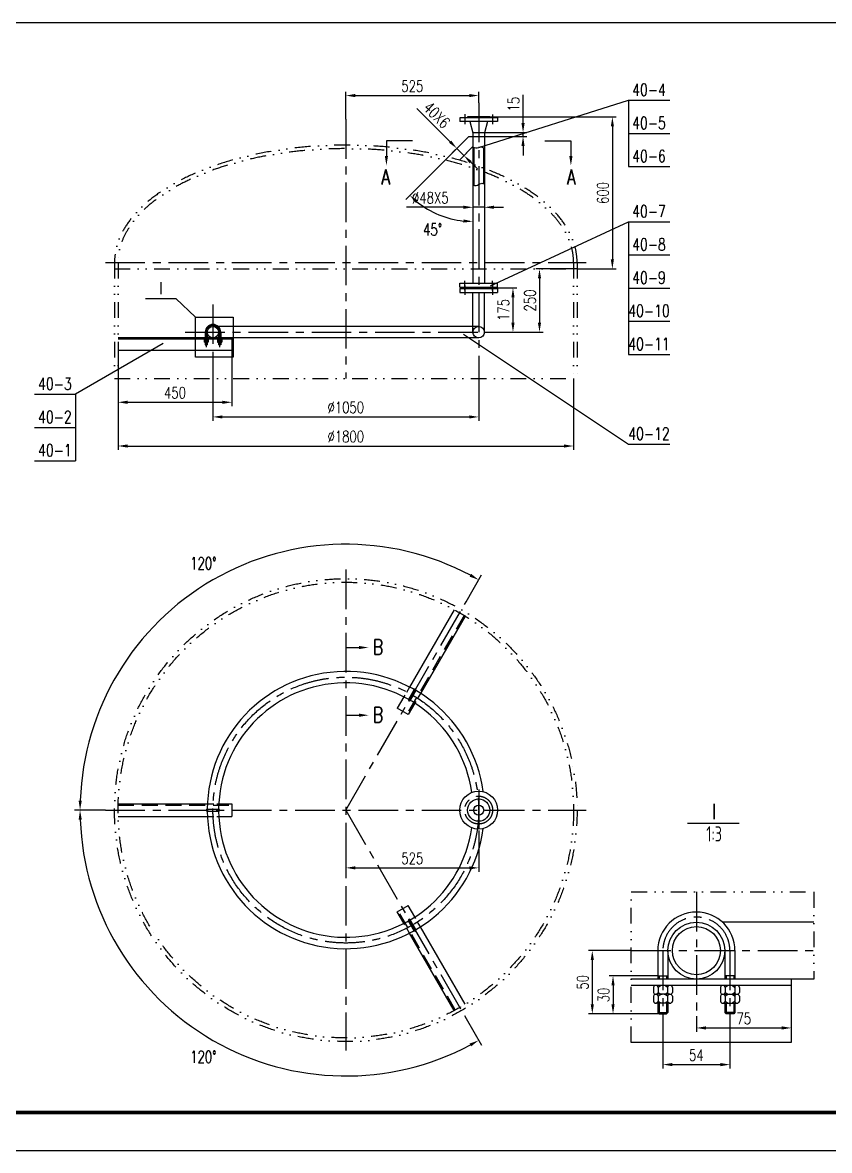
# Model space of a CAD drawing. Extents: x -28112 to -2231, y -2720 to 15724.
# Drawn here: x -8378 to -5190, y -2720 to 1735 of the extents above; entities that cross this region are included whole.
import ezdxf
from ezdxf.enums import TextEntityAlignment as Align

# ---------------------------------------------------------------- set-up
doc = ezdxf.new("R2010")
doc.units = 0
doc.header["$LTSCALE"] = 250
doc.header["$MEASUREMENT"] = 0
for name, pattern in [('CENTER', [2, 1.25, -0.25, 0.25, -0.25]), ('DASHED', [0.75, 0.5, -0.25]), ('DIVIDE', [1.25, 0.5, -0.25, 0, -0.25, 0, -0.25])]:
    doc.linetypes.add(name, pattern=pattern)
doc.layers.get('0').update_dxf_attribs({"linetype": 'CONTINUOUS'})
doc.layers.get('DEFPOINTS').update_dxf_attribs({"linetype": 'CONTINUOUS'})
for name, color, linetype in [('1', 7, 'CONTINUOUS'), ('2', 1, 'CONTINUOUS'), ('3', 7, 'CENTER')]:
    doc.layers.add(name, color=color, linetype=linetype)
doc.styles.add('HZ', font='isocp.shx', dxfattribs={"width": 0.75, "bigfont": 'hztxt.shx'})
doc.styles.add('HZ1', font='romans.shx', dxfattribs={"width": 0.7, "bigfont": 'hz1.shx'})
doc.styles.get("Standard").update_dxf_attribs({"font": 'txt.shx', "width": 0.75})
doc.dimstyles.new('STANDARD$0', dxfattribs={"dimscale": 15, "dimtxt": 3, "dimasz": 2.5, "dimexe": 1, "dimexo": 0, "dimgap": 1, "dimtad": 1, "dimdec": 0, "dimzin": 0, "dimdsep": 46, "dimtxsty": 'Standard', "dimcen": 0.09, "dimclrd": 7, "dimclre": 7, "dimclrt": 7, "dimadec": 0, "dimazin": 0, "dimtfac": 1, "dimtdec": 0, "dimtmove": 0, "dimatfit": 2, "dimfxl": 0, "dimtolj": 1, "dimtzin": 0, "dimarcsym": 0})
doc.dimstyles.new('STANDARD$2', dxfattribs={"dimscale": 15, "dimtxt": 3.2, "dimasz": 2.5, "dimexe": 1.5, "dimexo": 0, "dimgap": 1.2, "dimtad": 2, "dimtih": 1, "dimtoh": 1, "dimdec": 0, "dimzin": 0, "dimdsep": 46, "dimtxsty": 'HZ1', "dimcen": 0, "dimclrd": 7, "dimclre": 7, "dimclrt": 7, "dimadec": 0, "dimazin": 0, "dimtfac": 1.6, "dimtdec": 0, "dimtmove": 0, "dimatfit": 0, "dimfxl": 0, "dimtolj": 1, "dimtzin": 0, "dimarcsym": 0})

# ---------------------------------------------------------------- blocks, each defined once
blk = doc.blocks.new('*D172')
at = {"color": 7, "linetype": 'ByBlock'}
for p, q in [((-6379.4, -1375.6), (-6502.1, -1375.6)), ((-4954.4, -2198.3), (-4893.1, -2304.6))]:
    blk.add_line(p, q, dxfattribs=at)
blk.add_arc((-5429.4, -1375.6), 1050.1, 182.0461, 297.9539, dxfattribs=at)
for points in [[(-6485.2, -1413.2), (-6472.7, -1413), (-6479.6, -1375.6)], [(-4940.2, -2297.8), (-4934.2, -2308.7), (-4904.4, -2285.1)]]:
    blk.add_solid(points, dxfattribs=at)
at = {"layer": 'DEFPOINTS', "color": 0, "linetype": 'ByBlock'}
for p in [(-6379.4, -1375.6), (-5429.4, -1375.6), (-4479.4, -1375.6), (-6233.9, -2050.6), (-4954.4, -2198.3)]:
    blk.add_point(p, dxfattribs=at)
at = {"color": 7, "linetype": 'ByBlock', "insert": (-5992.2, -2350.4), "char_height": 48, "attachment_point": 5, "style": 'HZ1'}
blk.add_mtext('\\A1;120°', dxfattribs=at)
blk = doc.blocks.new('*D169')
at = {"color": 7, "linetype": 'ByBlock'}
for p, q in [((-6947.8, 24827.6), (-6947.8, 24665.3)), ((-7472.8, 24711), (-7472.8, 24665.3)), ((-7435.3, 24680.3), (-6985.3, 24680.3))]:
    blk.add_line(p, q, dxfattribs=at)
for points in [[(-7435.3, 24686.5), (-7435.3, 24674), (-7472.8, 24680.3)], [(-6985.3, 24686.5), (-6985.3, 24674), (-6947.8, 24680.3)]]:
    blk.add_solid(points, dxfattribs=at)
at = {"layer": 'DEFPOINTS', "color": 0, "linetype": 'ByBlock'}
for p in [(-6947.8, 24827.6), (-7472.8, 24711), (-6947.8, 24680.3)]:
    blk.add_point(p, dxfattribs=at)
at = {"color": 7, "linetype": 'ByBlock', "insert": (-7210.3, 24717.8), "char_height": 45, "attachment_point": 5}
blk.add_mtext('\\A1;525', dxfattribs=at)
blk = doc.blocks.new('*D165')
at = {"color": 7, "linetype": 'ByBlock'}
for p, q in [((-10924.9, 11528.3), (-10924.9, 11640.8)), ((-11122.8, 11475.8), (-10909.9, 11475.8)), ((-11077.8, 11490.8), (-10909.9, 11490.8)), ((-10924.9, 11475.8), (-10924.9, 11490.8)), ((-10924.9, 11438.3), (-10924.9, 11400.8))]:
    blk.add_line(p, q, dxfattribs=at)
for points in [[(-10931.2, 11528.3), (-10918.7, 11528.3), (-10924.9, 11490.8)], [(-10931.2, 11438.3), (-10918.7, 11438.3), (-10924.9, 11475.8)]]:
    blk.add_solid(points, dxfattribs=at)
at = {"layer": 'DEFPOINTS', "color": 0, "linetype": 'ByBlock'}
for p in [(-11122.8, 11475.8), (-11077.8, 11490.8), (-10924.9, 11490.8)]:
    blk.add_point(p, dxfattribs=at)
at = {"color": 7, "linetype": 'ByBlock', "insert": (-10962.4, 11603.3), "char_height": 45, "attachment_point": 5, "rotation": 90}
blk.add_mtext('\\A1;15', dxfattribs=at)
blk = doc.blocks.new('*D166')
at = {"color": 7, "linetype": 'ByBlock'}
for p, q in [((-11056.3, 11552.8), (-10556.9, 11552.8)), ((-10571.9, 11515.3), (-10571.9, 10990.3)), ((-10711.3, 10952.8), (-10556.9, 10952.8))]:
    blk.add_line(p, q, dxfattribs=at)
for points in [[(-10578.2, 11515.3), (-10565.7, 11515.3), (-10571.9, 11552.8)], [(-10578.2, 10990.3), (-10565.7, 10990.3), (-10571.9, 10952.8)]]:
    blk.add_solid(points, dxfattribs=at)
at = {"layer": 'DEFPOINTS', "color": 0, "linetype": 'ByBlock'}
for p in [(-11056.3, 11552.8), (-10711.3, 10952.8), (-10571.9, 10952.8)]:
    blk.add_point(p, dxfattribs=at)
at = {"color": 7, "linetype": 'ByBlock', "insert": (-10609.4, 11252.8), "char_height": 45, "attachment_point": 5, "rotation": 90}
blk.add_mtext('\\A1;600', dxfattribs=at)
blk = doc.blocks.new('*D162')
at = {"color": 7, "linetype": 'ByBlock'}
for p, q in [((-11213.1, 11455.2), (-11344.4, 11586.4)), ((-11204.7, 11410.6), (-11176, 11439.3)), ((-11158.3, 11400.4), (-11186.6, 11428.7)), ((-11176.4, 11382.3), (-11147.7, 11411)), ((-11131.8, 11373.9), (-11105.3, 11347.4))]:
    blk.add_line(p, q, dxfattribs=at)
for points in [[(-11208.7, 11459.6), (-11217.6, 11450.8), (-11186.6, 11428.7)], [(-11127.4, 11378.3), (-11136.2, 11369.5), (-11158.3, 11400.4)]]:
    blk.add_solid(points, dxfattribs=at)
at = {"layer": 'DEFPOINTS', "color": 0, "linetype": 'ByBlock'}
for p in [(-11204.7, 11410.6), (-11186.6, 11428.7), (-11176.4, 11382.3)]:
    blk.add_point(p, dxfattribs=at)
at = {"color": 7, "linetype": 'ByBlock', "insert": (-11265.5, 11560.6), "char_height": 45, "attachment_point": 5, "rotation": 315}
blk.add_mtext('\\A1;40X6', dxfattribs=at)
blk = doc.blocks.new('*D171')
at = {"color": 7, "linetype": 'ByBlock'}
for p, q in [((-4954.4, -552.9), (-4893.1, -446.7)), ((-6379.4, -1375.6), (-6502.1, -1375.6))]:
    blk.add_line(p, q, dxfattribs=at)
blk.add_arc((-5429.4, -1375.6), 1050.1, 62.0461, 177.9539, dxfattribs=at)
for points in [[(-4934.2, -442.5), (-4940.2, -453.5), (-4904.4, -466.2)], [(-6472.7, -1338.2), (-6485.2, -1338), (-6479.6, -1375.6)]]:
    blk.add_solid(points, dxfattribs=at)
at = {"layer": 'DEFPOINTS', "color": 0, "linetype": 'ByBlock'}
for p in [(-5611.8, -341.4), (-4954.4, -552.9), (-6379.4, -1375.6), (-5429.4, -1375.6), (-4479.4, -1375.6)]:
    blk.add_point(p, dxfattribs=at)
at = {"color": 7, "linetype": 'ByBlock', "insert": (-5992.2, -400.9), "char_height": 48, "attachment_point": 5, "style": 'HZ1'}
blk.add_mtext('\\A1;120°', dxfattribs=at)
blk = doc.blocks.new('*D170')
at = {"color": 7, "linetype": 'ByBlock'}
for p, q in [((-5954.4, 495.6), (-5954.4, 255.4)), ((-4904.4, 495.6), (-4904.4, 255.4)), ((-5916.9, 270.4), (-4941.9, 270.4))]:
    blk.add_line(p, q, dxfattribs=at)
for points in [[(-5916.9, 276.6), (-5916.9, 264.1), (-5954.4, 270.4)], [(-4941.9, 276.6), (-4941.9, 264.1), (-4904.4, 270.4)]]:
    blk.add_solid(points, dxfattribs=at)
at = {"layer": 'DEFPOINTS', "color": 0, "linetype": 'ByBlock'}
for p in [(-5954.4, 495.6), (-4904.4, 495.6), (-4904.4, 270.4)]:
    blk.add_point(p, dxfattribs=at)
at = {"color": 7, "linetype": 'ByBlock', "insert": (-5429.4, 307.9), "char_height": 45, "attachment_point": 5}
blk.add_mtext('\\A1;∅1050', dxfattribs=at)
blk = doc.blocks.new('*D164')
at = {"color": 7, "linetype": 'ByBlock'}
for p, q in [((-11160.3, 11196.1), (-11385.3, 11196.1)), ((-11122.8, 11216.1), (-11122.8, 11181.1)), ((-11077.8, 11196.1), (-11122.8, 11196.1)), ((-11077.8, 11215.9), (-11077.8, 11181.1)), ((-11040.3, 11196.1), (-11002.8, 11196.1))]:
    blk.add_line(p, q, dxfattribs=at)
for points in [[(-11160.3, 11202.4), (-11160.3, 11189.9), (-11122.8, 11196.1)], [(-11040.3, 11202.4), (-11040.3, 11189.9), (-11077.8, 11196.1)]]:
    blk.add_solid(points, dxfattribs=at)
at = {"layer": 'DEFPOINTS', "color": 0, "linetype": 'ByBlock'}
for p in [(-11122.8, 11216.1), (-11122.8, 11196.1), (-11077.8, 11215.9)]:
    blk.add_point(p, dxfattribs=at)
at = {"color": 7, "linetype": 'ByBlock', "insert": (-11291.6, 11233.6), "char_height": 45, "attachment_point": 5}
blk.add_mtext('\\A1;∅48X5', dxfattribs=at)
blk = doc.blocks.new('*D163')
at = {"color": 7, "linetype": 'ByBlock'}
for p, q in [((-11221.1, 11394.2), (-11388.1, 11227.2)), ((-11122.8, 11302.6), (-11122.8, 11117.3))]:
    blk.add_line(p, q, dxfattribs=at)
blk.add_arc((-11122.8, 11492.5), 352.7, 231.0953, 263.9047, dxfattribs=at)
for points in [[(-11348.5, 11213.4), (-11340.1, 11222.7), (-11372.2, 11243.1)], [(-11159.9, 11148), (-11160.6, 11135.6), (-11122.8, 11139.8)]]:
    blk.add_solid(points, dxfattribs=at)
at = {"layer": 'DEFPOINTS', "color": 0, "linetype": 'ByBlock'}
for p in [(-11139.5, 11475.8), (-11122.8, 11490.8), (-11221.1, 11394.2), (-11122.8, 11302.6), (-11299.2, 11187.1)]:
    blk.add_point(p, dxfattribs=at)
at = {"color": 7, "linetype": 'ByBlock', "insert": (-11282.1, 11108), "char_height": 48, "attachment_point": 5, "style": 'HZ1'}
blk.add_mtext('\\A1;45°', dxfattribs=at)
blk = doc.blocks.new('*D167')
at = {"color": 7, "linetype": 'ByBlock'}
for p, q in [((-6329.4, 422.8), (-6329.4, 140.5)), ((-4529.4, 422.8), (-4529.4, 140.5)), ((-6291.9, 155.5), (-4566.9, 155.5))]:
    blk.add_line(p, q, dxfattribs=at)
for points in [[(-6291.9, 161.7), (-6291.9, 149.2), (-6329.4, 155.5)], [(-4566.9, 161.7), (-4566.9, 149.2), (-4529.4, 155.5)]]:
    blk.add_solid(points, dxfattribs=at)
at = {"layer": 'DEFPOINTS', "color": 0, "linetype": 'ByBlock'}
for p in [(-6329.4, 422.8), (-4529.4, 422.8), (-4529.4, 155.5)]:
    blk.add_point(p, dxfattribs=at)
at = {"color": 7, "linetype": 'ByBlock', "insert": (-5429.4, 193), "char_height": 45, "attachment_point": 5}
blk.add_mtext('\\A1;∅1800', dxfattribs=at)
blk = doc.blocks.new('*D173')
at = {"color": 7, "linetype": 'ByBlock'}
for p, q in [((-6560.1, 439.6), (-6560.1, 220.2)), ((-6110.1, 439.6), (-6110.1, 220.2)), ((-6522.6, 235.2), (-6147.6, 235.2))]:
    blk.add_line(p, q, dxfattribs=at)
for points in [[(-6522.6, 241.4), (-6522.6, 228.9), (-6560.1, 235.2)], [(-6147.6, 241.4), (-6147.6, 228.9), (-6110.1, 235.2)]]:
    blk.add_solid(points, dxfattribs=at)
at = {"layer": 'DEFPOINTS', "color": 0, "linetype": 'ByBlock'}
for p in [(-6560.1, 439.6), (-6110.1, 439.6), (-6110.1, 235.2)]:
    blk.add_point(p, dxfattribs=at)
at = {"color": 7, "linetype": 'ByBlock', "insert": (-6335.1, 272.7), "char_height": 45, "attachment_point": 5}
blk.add_mtext('\\A1;450', dxfattribs=at)
blk = doc.blocks.new('*D175')
at = {"color": 7, "linetype": 'ByBlock'}
for p, q in [((-5091.1, 687.1), (-4984.5, 687.1)), ((-4999.5, 649.6), (-4999.5, 549.6)), ((-5112.6, 512.1), (-4984.5, 512.1))]:
    blk.add_line(p, q, dxfattribs=at)
for points in [[(-5005.7, 649.6), (-4993.2, 649.6), (-4999.5, 687.1)], [(-5005.7, 549.6), (-4993.2, 549.6), (-4999.5, 512.1)]]:
    blk.add_solid(points, dxfattribs=at)
at = {"layer": 'DEFPOINTS', "color": 0, "linetype": 'ByBlock'}
for p in [(-5091.1, 687.1), (-5112.6, 512.1), (-4999.5, 512.1)]:
    blk.add_point(p, dxfattribs=at)
at = {"color": 7, "linetype": 'ByBlock', "insert": (-5037, 599.6), "char_height": 45, "attachment_point": 5, "rotation": 90}
blk.add_mtext('\\A1;175', dxfattribs=at)
blk = doc.blocks.new('*D161')
at = {"color": 7, "linetype": 'ByBlock'}
for p, q in [((-10711.3, 10952.8), (-10874.9, 10952.8)), ((-10859.9, 10915.3), (-10859.9, 10740.3)), ((-10958.8, 10702.8), (-10844.9, 10702.8))]:
    blk.add_line(p, q, dxfattribs=at)
for points in [[(-10866.2, 10915.3), (-10853.7, 10915.3), (-10859.9, 10952.8)], [(-10866.2, 10740.3), (-10853.7, 10740.3), (-10859.9, 10702.8)]]:
    blk.add_solid(points, dxfattribs=at)
at = {"layer": 'DEFPOINTS', "color": 0, "linetype": 'ByBlock'}
for p in [(-10711.3, 10952.8), (-10958.8, 10702.8), (-10859.9, 10702.8)]:
    blk.add_point(p, dxfattribs=at)
at = {"color": 7, "linetype": 'ByBlock', "insert": (-10897.4, 10827.8), "char_height": 45, "attachment_point": 5, "rotation": 90}
blk.add_mtext('\\A1;250', dxfattribs=at)
blk = doc.blocks.new('*D168')
at = {"color": 7, "linetype": 'ByBlock'}
for p, q in [((-11625.3, 11544.1), (-11625.3, 11652.3)), ((-11587.8, 11637.3), (-11137.8, 11637.3)), ((-11100.3, 11609), (-11100.3, 11652.3))]:
    blk.add_line(p, q, dxfattribs=at)
for points in [[(-11587.8, 11643.6), (-11587.8, 11631.1), (-11625.3, 11637.3)], [(-11137.8, 11643.6), (-11137.8, 11631.1), (-11100.3, 11637.3)]]:
    blk.add_solid(points, dxfattribs=at)
at = {"layer": 'DEFPOINTS', "color": 0, "linetype": 'ByBlock'}
for p in [(-11100.3, 11637.3), (-11100.3, 11609), (-11625.3, 11544.1)]:
    blk.add_point(p, dxfattribs=at)
at = {"color": 7, "linetype": 'ByBlock', "insert": (-11362.8, 11674.8), "char_height": 45, "attachment_point": 5}
blk.add_mtext('\\A1;525', dxfattribs=at)
blk = doc.blocks.new('*D215')
at = {"color": 7, "linetype": 'ByBlock'}
for p, q in [((-9872.7, -2068.2), (-9872.7, -2251)), ((-10247.7, -2189.8), (-10247.7, -2251)), ((-10210.2, -2236), (-9910.2, -2236))]:
    blk.add_line(p, q, dxfattribs=at)
for points in [[(-10210.2, -2229.8), (-10210.2, -2242.3), (-10247.7, -2236)], [(-9910.2, -2229.8), (-9910.2, -2242.3), (-9872.7, -2236)]]:
    blk.add_solid(points, dxfattribs=at)
at = {"layer": 'DEFPOINTS', "color": 0, "linetype": 'ByBlock'}
for p in [(-9872.7, -2068.2), (-10247.7, -2189.8), (-9872.7, -2236)]:
    blk.add_point(p, dxfattribs=at)
at = {"color": 7, "linetype": 'ByBlock', "insert": (-10060.2, -2198.5), "char_height": 45, "attachment_point": 5}
blk.add_mtext('\\A1;75', dxfattribs=at)
blk = doc.blocks.new('*D213')
at = {"color": 7, "linetype": 'ByBlock'}
for p, q in [((-10400.2, -2030.7), (-10592.1, -2030.7)), ((-10577.1, -2068.2), (-10577.1, -2143.2)), ((-10395.2, -2180.7), (-10592.1, -2180.7))]:
    blk.add_line(p, q, dxfattribs=at)
for points in [[(-10583.3, -2068.2), (-10570.8, -2068.2), (-10577.1, -2030.7)], [(-10583.3, -2143.2), (-10570.8, -2143.2), (-10577.1, -2180.7)]]:
    blk.add_solid(points, dxfattribs=at)
at = {"layer": 'DEFPOINTS', "color": 0, "linetype": 'ByBlock'}
for p in [(-10400.2, -2030.7), (-10577.1, -2180.7), (-10395.2, -2180.7)]:
    blk.add_point(p, dxfattribs=at)
at = {"color": 7, "linetype": 'ByBlock', "insert": (-10614.6, -2105.7), "char_height": 45, "attachment_point": 5, "rotation": 90}
blk.add_mtext('\\A1;30', dxfattribs=at)
blk = doc.blocks.new('*D212')
at = {"color": 7, "linetype": 'ByBlock'}
for p, q in [((-10504.9, -1930.7), (-10674, -1930.7)), ((-10659, -1968.2), (-10659, -2143.2)), ((-10395.2, -2180.7), (-10674, -2180.7))]:
    blk.add_line(p, q, dxfattribs=at)
for points in [[(-10665.2, -1968.2), (-10652.7, -1968.2), (-10659, -1930.7)], [(-10665.2, -2143.2), (-10652.7, -2143.2), (-10659, -2180.7)]]:
    blk.add_solid(points, dxfattribs=at)
at = {"layer": 'DEFPOINTS', "color": 0, "linetype": 'ByBlock'}
for p in [(-10504.9, -1930.7), (-10659, -2180.7), (-10395.2, -2180.7)]:
    blk.add_point(p, dxfattribs=at)
at = {"color": 7, "linetype": 'ByBlock', "insert": (-10696.5, -2055.7), "char_height": 45, "attachment_point": 5, "rotation": 90}
blk.add_mtext('\\A1;50', dxfattribs=at)
blk = doc.blocks.new('*D214')
at = {"color": 7, "linetype": 'ByBlock'}
for p, q in [((-4407.2, -2229.2), (-4407.2, -2395.9)), ((-4142.2, -2229.2), (-4142.2, -2395.9)), ((-4369.7, -2380.9), (-4179.7, -2380.9))]:
    blk.add_line(p, q, dxfattribs=at)
for points in [[(-4369.7, -2374.6), (-4369.7, -2387.1), (-4407.2, -2380.9)], [(-4179.7, -2374.6), (-4179.7, -2387.1), (-4142.2, -2380.9)]]:
    blk.add_solid(points, dxfattribs=at)
at = {"layer": 'DEFPOINTS', "color": 0, "linetype": 'ByBlock'}
for p in [(-4407.2, -2229.2), (-4142.2, -2229.2), (-4142.2, -2380.9)]:
    blk.add_point(p, dxfattribs=at)
at = {"color": 7, "linetype": 'ByBlock', "insert": (-4274.7, -2343.4), "char_height": 45, "attachment_point": 5}
blk.add_mtext('\\A1;54', dxfattribs=at)

msp = doc.modelspace()

# ---------------------------------------------------------------- linework, layer by layer
at = {"color": 7, "linetype": 'ByBlock'}
for p, q in [((-6940.6, 1268.4), (-6940.6, 1207.5)), ((-6211.6, 1268.4), (-6211.6, 1207.5)), ((-7101.1, -733.5), (-7048.4, -733.5)), ((-7101.1, -1000.9), (-7048.4, -1000.9))]:
    msp.add_line(p, q, dxfattribs=at)
msp.add_line((-14845.7, -2719.9), (-2230.7, -2719.9))
at = {"const_width": 13.5}
msp.add_lwpolyline([(-14470.7, -2569.9), (-2380.7, -2569.9)], dxfattribs=at)
at = {"color": 7, "linetype": 'ByBlock'}
for points in [[(-6946.9, 1207.5), (-6934.4, 1207.5), (-6940.6, 1170)], [(-6205.4, 1207.5), (-6217.9, 1207.5), (-6211.6, 1170)], [(-7048.4, -739.7), (-7048.4, -727.2), (-7010.9, -733.5)], [(-7048.4, -1007.1), (-7048.4, -994.6), (-7010.9, -1000.9)]]:
    msp.add_solid(points, dxfattribs=at)
at = {"layer": '1', "color": 1}
for p, q in [((-14470.7, 1735.1), (-2380.7, 1735.1)), ((-7551.1, 489.6), (-7551.1, 439.6)), ((-5340.8, -2043.2), (-5340.8, -2293.2))]:
    msp.add_line(p, q, dxfattribs=at)
at = {"layer": '1', "color": 0}
for p, q in [((-6576.1, 1241.4), (-5983.8, 1428.4)), ((-6837.9, 1268.4), (-6940.6, 1268.4)), ((-6314.3, 1268.4), (-6211.6, 1268.4)), ((-6530, 695.5), (-5983.8, 948.5)), ((-7892.3, 644.9), (-7772.3, 644.9)), ((-7772.3, 644.9), (-7695, 571.6)), ((-6636.2, 504.7), (-5983.8, 69.8)), ((-7823.4, 467.7), (-8168.7, 266.7)), ((-5863.3, -2030.7), (-5863.3, -2043.2)), ((-5833.3, -2030.7), (-5833.3, -2043.2)), ((-5598.3, -2030.7), (-5598.3, -2043.2)), ((-5568.3, -2030.7), (-5568.3, -2043.2)), ((-5863.3, -2138.2), (-5863.3, -2180.7)), ((-5833.3, -2138.2), (-5833.3, -2180.7)), ((-5598.3, -2138.2), (-5598.3, -2180.7)), ((-5568.3, -2138.2), (-5568.3, -2180.7))]:
    msp.add_line(p, q, dxfattribs=at)
at = {"layer": '1', "color": 0, "linetype": 'CENTER', "ltscale": 0.5}
for p, q in [((-6576.1, 1418.4), (-6576.1, 402.5)), ((-7101.1, 1353.4), (-7101.1, 329.8)), ((-8051.1, 787.1), (-6151.1, 787.1)), ((-7626.1, 621.7), (-7626.1, 402.5)), ((-7735.7, 512.1), (-6434.6, 512.1)), ((-7652.6, 512.1), (-7652.6, 452.4)), ((-7599.6, 512.1), (-7599.6, 452.4)), ((-7101.1, -425.6), (-7101.1, -2325.6)), ((-7101.1, -1375.6), (-6626.1, -552.9)), ((-6576.1, -1293.6), (-6576.1, -1456.5)), ((-8051.1, -1375.6), (-6151.1, -1375.6)), ((-7101.1, -1375.6), (-6626.1, -2198.3)), ((-5715.8, -1698.6), (-5715.8, -2189.8)), ((-5972.9, -1930.7), (-5251.4, -1930.7)), ((-5848.3, -1930.7), (-5848.3, -2229.2)), ((-5583.3, -1930.7), (-5583.3, -2229.2))]:
    msp.add_line(p, q, dxfattribs=at)
at = {"layer": '1', "color": 0, "linetype": 'DIVIDE', "ltscale": 0.5}
for p, q in [((-8015.1, 787.1), (-8015.1, 329.8)), ((-8015.1, 762.1), (-6187.1, 762.1)), ((-8001.1, 787.1), (-8001.1, 329.8)), ((-6201.1, 787.1), (-6201.1, 329.8)), ((-6187.1, 787.1), (-6187.1, 329.8)), ((-8015.1, 329.8), (-6187.1, 329.8))]:
    msp.add_line(p, q, dxfattribs=at)
at = {"layer": '1', "color": 0}
msp.add_lwpolyline([(-7695, 571.6), (-7546.4, 571.6), (-7546.4, 413.3), (-7695, 413.3)], close=True, dxfattribs=at)
at = {"layer": '1', "color": 0, "linetype": 'DIVIDE', "ltscale": 0.5}
msp.add_lwpolyline([(-5972.9, -2293.2), (-5972.9, -1698.6), (-5251.4, -1698.6), (-5251.4, -2043.2)], dxfattribs=at)
for radius in [914, 900]:
    msp.add_circle((-7101.1, -1375.6), radius, dxfattribs=at)
at = {"layer": '1', "color": 0, "linetype": 'CENTER', "ltscale": 0.5}
for centre, radius in [((-7101.1, -1375.6), 525), ((-6576.1, -1375.6), 55)]:
    msp.add_circle(centre, radius, dxfattribs=at)
at = {"layer": '1'}
for centre, radius, start, end in [((-6585.4, 1270.1), 30.2, 244.007, 287.8843), ((-6568.5, 1217.4), 25.2, 53.9149, 107.7507)]:
    msp.add_arc(centre, radius, start, end, dxfattribs=at)
at = {"layer": '1', "color": 0, "linetype": 'CENTER', "ltscale": 0.5}
for centre, radius in [((-7626.1, 512.1), 26.5), ((-5715.8, -1930.7), 132.5)]:
    msp.add_arc(centre, radius, 0, 180, dxfattribs=at)
at = {"layer": '1', "color": 0, "linetype": 'DIVIDE', "ltscale": 0.5}
msp.add_ellipse((-7101.1, 787.1), major_axis=(-900, 0), ratio=0.5, start_param=3.141593, end_param=6.283185, dxfattribs=at)
msp.add_open_spline([(-6187.1, 787.1), (-6187.1, 799.2), (-6188.1, 811.3), (-6191.7, 835.4), (-6194.4, 847.3), (-6201.7, 871.1), (-6206.2, 882.9), (-6220.1, 912.7), (-6230.6, 930.6), (-6255.7, 965.4), (-6270.3, 982.4), (-6303.2, 1015.2), (-6321.5, 1031), (-6361.7, 1061.4), (-6383.5, 1076), (-6430.4, 1103.7), (-6455.4, 1116.8), (-6508.3, 1141.4), (-6536.1, 1152.9), (-6594.3, 1174.2), (-6624.7, 1184), (-6687.4, 1201.6), (-6719.8, 1209.5), (-6786.1, 1223.3), (-6820.1, 1229.2), (-6889.3, 1238.9), (-6924.4, 1242.8), (-6995.3, 1248.4), (-7031.1, 1250.1), (-7102.8, 1251.5), (-7138.7, 1251.1), (-7210.3, 1248.2), (-7245.9, 1245.7), (-7316.2, 1238.6), (-7351, 1234), (-7419.2, 1222.7), (-7452.7, 1216.1), (-7517.8, 1200.9), (-7549.5, 1192.3), (-7610.7, 1173.3), (-7640.2, 1162.9), (-7696.5, 1140.3), (-7723.4, 1128.2), (-7774.1, 1102.5), (-7798, 1088.8), (-7842.5, 1060.1), (-7863.1, 1045), (-7900.7, 1013.7), (-7917.7, 997.4), (-7947.8, 963.8), (-7960.9, 946.5), (-7983.1, 911.1), (-7992.1, 892.9), (-8004.7, 859.3), (-8008.9, 843.9), (-8013.9, 814.7), (-8015.1, 800.9), (-8015.1, 787.1)], degree=3, knots=[3.141593, 3.141593, 3.141593, 3.141593, 3.217421, 3.217421, 3.293249, 3.293249, 3.369077, 3.369077, 3.487767, 3.487767, 3.606457, 3.606457, 3.725147, 3.725147, 3.843836, 3.843836, 3.962526, 3.962526, 4.081216, 4.081216, 4.199906, 4.199906, 4.318596, 4.318596, 4.437286, 4.437286, 4.555976, 4.555976, 4.674666, 4.674666, 4.793356, 4.793356, 4.912046, 4.912046, 5.030736, 5.030736, 5.149425, 5.149425, 5.268115, 5.268115, 5.386805, 5.386805, 5.505495, 5.505495, 5.624185, 5.624185, 5.742875, 5.742875, 5.861565, 5.861565, 5.980255, 5.980255, 6.098945, 6.098945, 6.196701, 6.196701, 6.283185, 6.283185, 6.283185, 6.283185], dxfattribs=at)
at = {"layer": '1', "color": 0}
msp.add_open_spline([(-6598.6, 1094.8), (-6594.4, 1092.3), (-6583.8, 1088.5), (-6568.7, 1102.5), (-6557.9, 1099.9), (-6553.6, 1097.8)], degree=3, knots=[12.800589, 12.800589, 12.800589, 12.800589, 26.866797, 48.249342, 62.131474, 62.131474, 62.131474, 62.131474], dxfattribs=at)
at = {"layer": '2'}
for p, q in [((-5983.8, 1428.4), (-5983.8, 1166.1)), ((-5983.8, 1428.4), (-5821.2, 1428.4)), ((-6651.1, 1359.1), (-6651.1, 1344.1)), ((-6501.1, 1359.1), (-6651.1, 1359.1)), ((-6501.1, 1344.1), (-6651.1, 1344.1)), ((-6532.1, 1362.1), (-6620.1, 1362.1)), ((-6620.1, 1362.1), (-6620.1, 1359.1)), ((-6611.1, 1344.1), (-6598.6, 1300.1)), ((-6541.1, 1344.1), (-6553.6, 1300.1)), ((-6532.1, 1362.1), (-6532.1, 1359.1)), ((-6501.1, 1359.1), (-6501.1, 1344.1)), ((-6553.6, 1300.1), (-6598.6, 1300.1)), ((-6598.6, 1300.1), (-6598.6, 705.1)), ((-6553.6, 1300.1), (-6553.6, 705.1)), ((-5983.8, 1297.2), (-5821.2, 1297.2)), ((-6615.3, 1285.1), (-6696.9, 1203.6)), ((-6615.3, 1285.1), (-6598.6, 1285.1)), ((-6598.6, 1245.3), (-6652.2, 1191.7)), ((-6595.6, 1241.7), (-6595.6, 1093.2)), ((-6556.6, 1239.6), (-6556.6, 1099.1)), ((-5983.8, 1166.1), (-5821.2, 1166.1)), ((-5983.8, 948.5), (-5983.8, 424)), ((-5983.8, 948.5), (-5821.2, 948.5)), ((-5983.8, 817.4), (-5821.2, 817.4)), ((-6651.1, 690.1), (-6651.1, 705.1)), ((-6651.1, 705.1), (-6501.1, 705.1)), ((-6651.1, 690.1), (-6501.1, 690.1)), ((-6651.1, 684.1), (-6501.1, 684.1)), ((-6651.1, 684.1), (-6651.1, 669.1)), ((-6651.1, 669.1), (-6501.1, 669.1)), ((-6620.1, 687.1), (-6620.1, 690.1)), ((-6620.1, 687.1), (-6620.1, 684.1)), ((-6620.1, 687.1), (-6532.1, 687.1)), ((-6620.1, 687.1), (-6532.1, 687.1)), ((-6598.6, 512.1), (-6598.6, 669.1)), ((-6553.6, 512.1), (-6553.6, 669.1)), ((-6532.1, 687.1), (-6532.1, 690.1)), ((-6532.1, 687.1), (-6532.1, 684.1)), ((-6501.1, 690.1), (-6501.1, 705.1)), ((-6501.1, 684.1), (-6501.1, 669.1)), ((-5983.8, 686.3), (-5821.2, 686.3)), ((-6576.1, 534.6), (-7626.1, 534.6)), ((-5983.8, 555.1), (-5821.2, 555.1)), ((-7656.6, 512.1), (-7656.6, 462.1)), ((-7648.6, 512.1), (-7648.6, 462.1)), ((-7603.6, 512.1), (-7603.6, 462.1)), ((-7595.6, 512.1), (-7595.6, 462.1)), ((-6576.1, 489.6), (-8001.1, 489.6)), ((-7551.1, 484.6), (-8001.1, 484.6)), ((-7660.6, 484.6), (-7660.6, 472.6)), ((-7644.6, 478.6), (-7660.6, 478.6)), ((-7644.6, 472.6), (-7660.6, 472.6)), ((-7656.6, 462.1), (-7648.6, 462.1)), ((-7644.6, 484.6), (-7644.6, 472.6)), ((-7607.6, 484.6), (-7607.6, 472.6)), ((-7607.6, 478.6), (-7591.6, 478.6)), ((-7607.6, 472.6), (-7591.6, 472.6)), ((-7595.6, 462.1), (-7603.6, 462.1)), ((-7591.6, 484.6), (-7591.6, 472.6)), ((-7551.1, 439.6), (-8001.1, 439.6)), ((-5983.8, 424), (-5821.2, 424)), ((-8331.3, 266.7), (-8168.7, 266.7)), ((-8168.7, 266.7), (-8168.7, 4.5)), ((-8331.3, 135.6), (-8168.7, 135.6)), ((-5983.8, 69.8), (-5821.2, 69.8)), ((-8331.3, 4.5), (-8168.7, 4.5)), ((-6673, -584), (-6849.3, -889.5)), ((-6629.7, -609), (-6806, -914.5)), ((-6871.8, -928.5), (-6897.8, -973.4)), ((-6830.8, -899.5), (-6853.3, -938.4)), ((-6823.9, -903.5), (-6846.4, -942.4)), ((-6854.5, -998.4), (-6897.8, -973.4)), ((-6828.5, -953.5), (-6854.5, -998.4)), ((-8000.8, -1350.6), (-7648.1, -1350.6)), ((-7648.6, -1371.6), (-7603.6, -1371.6)), ((-7648.6, -1379.6), (-7603.6, -1379.6)), ((-7603, -1350.6), (-7551.1, -1350.6)), ((-7551.1, -1350.6), (-7551.1, -1400.6)), ((-8000.8, -1400.6), (-7648.1, -1400.6)), ((-7603, -1400.6), (-7551.1, -1400.6)), ((-5750.6, -1426.6), (-5546.4, -1426.6)), ((-6897.8, -1777.8), (-6854.5, -1752.8)), ((-6871.8, -1822.8), (-6897.8, -1777.8)), ((-6828.5, -1797.8), (-6854.5, -1752.8)), ((-6830.8, -1851.8), (-6853.3, -1812.8)), ((-6823.9, -1847.8), (-6846.4, -1808.8)), ((-5251.4, -1818.2), (-5612.8, -1818.2)), ((-6673, -2167.2), (-6849.3, -1861.8)), ((-6629.7, -2142.2), (-6806, -1836.8)), ((-5868.3, -1930.7), (-5868.3, -2043.2)), ((-5828.3, -1930.7), (-5828.3, -2043.2)), ((-5603.3, -1930.7), (-5603.3, -2043.2)), ((-5563.3, -1930.7), (-5563.3, -2043.2)), ((-5251.4, -2043.2), (-5972.9, -2043.2)), ((-5868.3, -2030.7), (-5828.3, -2030.7)), ((-5563.3, -2030.7), (-5603.3, -2030.7)), ((-5340.8, -2068.2), (-5972.9, -2068.2)), ((-5885.8, -2075.7), (-5885.8, -2095.7)), ((-5867, -2075.7), (-5867, -2095.7)), ((-5829.5, -2075.7), (-5829.5, -2095.7)), ((-5810.8, -2075.7), (-5810.8, -2095.7)), ((-5620.8, -2075.7), (-5620.8, -2095.7)), ((-5602, -2075.7), (-5602, -2095.7)), ((-5564.5, -2075.7), (-5564.5, -2095.7)), ((-5545.8, -2075.7), (-5545.8, -2095.7)), ((-5885.8, -2110.7), (-5885.8, -2130.7)), ((-5820.1, -2103.2), (-5876.4, -2103.2)), ((-5820.1, -2138.2), (-5876.4, -2138.2)), ((-5868.3, -2138.2), (-5868.3, -2175.7)), ((-5867, -2110.7), (-5867, -2130.7)), ((-5829.5, -2110.7), (-5829.5, -2130.7)), ((-5828.3, -2138.2), (-5828.3, -2175.7)), ((-5810.8, -2110.7), (-5810.8, -2130.7)), ((-5620.8, -2110.7), (-5620.8, -2130.7)), ((-5611.4, -2103.2), (-5555.1, -2103.2)), ((-5611.4, -2138.2), (-5555.1, -2138.2)), ((-5603.3, -2138.2), (-5603.3, -2175.7)), ((-5602, -2110.7), (-5602, -2130.7)), ((-5564.5, -2110.7), (-5564.5, -2130.7)), ((-5563.3, -2138.2), (-5563.3, -2175.7)), ((-5545.8, -2110.7), (-5545.8, -2130.7)), ((-5868.3, -2175.7), (-5828.3, -2175.7)), ((-5868.3, -2175.7), (-5863.3, -2180.7)), ((-5863.3, -2180.7), (-5833.3, -2180.7)), ((-5833.3, -2180.7), (-5828.3, -2175.7)), ((-5598.3, -2180.7), (-5603.3, -2175.7)), ((-5563.3, -2175.7), (-5603.3, -2175.7)), ((-5568.3, -2180.7), (-5598.3, -2180.7)), ((-5563.3, -2175.7), (-5568.3, -2180.7)), ((-5340.8, -2293.2), (-5972.9, -2293.2))]:
    msp.add_line(p, q, dxfattribs=at)
at = {"layer": '2', "color": 0, "linetype": 'DASHED', "ltscale": 0.5}
for p, q in [((-6634, -606.5), (-6858.8, -995.9)), ((-8000.8, -1355.6), (-7551.1, -1355.6)), ((-6668.6, -2164.7), (-6893.5, -1775.3))]:
    msp.add_line(p, q, dxfattribs=at)
at = {"layer": '2', "color": 0, "linetype": 'DASHED', "ltscale": 0.2}
for p, q in [((-6849.3, -889.5), (-6871.8, -928.5)), ((-6806, -914.5), (-6828.5, -953.5)), ((-7648.1, -1350.6), (-7603, -1350.6)), ((-7648.1, -1400.6), (-7603, -1400.6)), ((-6849.3, -1861.8), (-6871.8, -1822.8)), ((-6806, -1836.8), (-6828.5, -1797.8))]:
    msp.add_line(p, q, dxfattribs=at)
at = {"layer": '2'}
for centre, radius in [((-7626.1, 512.1), 22.5), ((-6576.1, 512.1), 22.5), ((-6576.1, -1375.6), 75), ((-6576.1, -1375.6), 44), ((-6576.1, -1375.6), 20), ((-5715.8, -1930.7), 112.5), ((-5715.8, -1930.7), 95)]:
    msp.add_circle(centre, radius, dxfattribs=at)
for centre, radius, start, end in [((-7626.1, 512.1), 30.5, 0, 180), ((-7101.1, -1375.6), 547.5, 7.6517, 179.5814), ((-7101.1, -1375.6), 502.5, 7.9875, 179.5439), ((-6827.4, -901.5), 4, 330, 150), ((-6849.9, -940.4), 4, 150, 330), ((-7648.6, -1375.6), 4, 90, 270), ((-7101.1, -1375.6), 547.5, 180.4186, 352.3483), ((-7603.6, -1375.6), 4, 270, 90), ((-7101.1, -1375.6), 502.5, 180.4561, 352.0125), ((-5715.8, -1930.7), 152.5, 0, 180), ((-6849.9, -1810.8), 4, 30, 210), ((-6827.4, -1849.8), 4, 210, 30), ((-5876.4, -2077.8), 9.61, 12.6804, 167.3196), ((-5848.3, -2095.4), 27.2, 46.3972, 133.6028), ((-5820.1, -2077.8), 9.61, 12.6804, 167.3196), ((-5611.4, -2077.8), 9.61, 12.6804, 167.3196), ((-5583.3, -2095.4), 27.2, 46.3972, 133.6028), ((-5555.1, -2077.8), 9.61, 12.6804, 167.3196), ((-5876.4, -2093.6), 9.61, 192.6804, 347.3196), ((-5876.4, -2112.8), 9.61, 12.6804, 167.3196), ((-5876.4, -2128.6), 9.61, 192.6804, 347.3196), ((-5848.3, -2076), 27.2, 226.3972, 313.6028), ((-5848.3, -2130.4), 27.2, 46.3972, 133.6028), ((-5848.3, -2111), 27.2, 226.3972, 313.6028), ((-5820.1, -2093.6), 9.61, 192.6804, 347.3196), ((-5820.1, -2112.8), 9.61, 12.6804, 167.3196), ((-5820.1, -2128.6), 9.61, 192.6804, 347.3196), ((-5611.4, -2093.6), 9.61, 192.6804, 347.3196), ((-5611.4, -2112.8), 9.61, 12.6804, 167.3196), ((-5611.4, -2128.6), 9.61, 192.6804, 347.3196), ((-5583.3, -2076), 27.2, 226.3972, 313.6028), ((-5583.3, -2130.4), 27.2, 46.3972, 133.6028), ((-5583.3, -2111), 27.2, 226.3972, 313.6028), ((-5555.1, -2093.6), 9.61, 192.6804, 347.3196), ((-5555.1, -2112.8), 9.61, 12.6804, 167.3196), ((-5555.1, -2128.6), 9.61, 192.6804, 347.3196)]:
    msp.add_arc(centre, radius, start, end, dxfattribs=at)
at = {"layer": '3'}
for p, q in [((-6631.1, 1372.6), (-6631.1, 1334.2)), ((-6521.1, 1371.8), (-6521.1, 1334.2)), ((-6631.1, 677.4), (-6631.1, 715.1)), ((-6521.1, 676.7), (-6521.1, 715.1)), ((-6631.1, 696.8), (-6631.1, 659.2)), ((-6521.1, 697.6), (-6521.1, 659.2))]:
    msp.add_line(p, q, dxfattribs=at)

# ---------------------------------------------------------------- texts
at = {"layer": '1', "width": 0.75}
for s, height, p in [('40-4', 48, (-5903.1, 1469.7)), ('40-5', 48, (-5903.1, 1338.6)), ('40-6', 48, (-5903.1, 1207.5)), ('A', 60, (-6943.1, 1125.1)), ('A', 60, (-6209.8, 1125.1)), ('40-7', 48, (-5903.1, 989.8)), ('40-8', 48, (-5903.1, 858.7)), ('40-9', 48, (-5903.1, 727.6)), ('I', 48, (-7832.3, 686.3)), ('40-10', 48, (-5903.1, 596.5)), ('40-11', 48, (-5903.1, 465.4)), ('40-3', 48, (-8250.5, 308.1)), ('40-2', 48, (-8250.5, 177)), ('40-12', 48, (-5903.1, 111.2)), ('40-1', 48, (-8250.5, 45.9)), ('B', 60, (-6973.8, -731.6)), ('B', 60, (-6973.8, -999))]:
    msp.add_text(s, height=height, dxfattribs=at).set_placement(p, align=Align.MIDDLE)
msp.add_text('I', height=60, dxfattribs=at).set_placement((-5645.6, -1410.9), align=Align.CENTER)
at = {"layer": '1', "style": 'HZ', "width": 0.75}
msp.add_text('1:3', height=60, dxfattribs=at).set_placement((-5645.6, -1499.4), align=Align.CENTER)

# ---------------------------------------------------------------- dimensions: what is measured, and where the dimension line sits
at = {"layer": '1', "color": 0}
for base, p1, p2, text, picture, middle, set_off in [((-6576.1, 1446.7), (-7101.1, 1353.4), (-6576.1, 1418.4), '525', '*D168', (-6838.6, 1484.2), (4524.2, -10190.6)), ((-6598.6, 1005.5), (-6553.6, 1025.3), (-6598.6, 1025.4), '%%C48X5', '*D164', (-6767.4, 1043), (4524.2, -10190.6)), ((-7551.1, 235.2), (-8001.1, 439.6), (-7551.1, 439.6), '450', '*D173', (-7776.1, 272.7), (-1441.1, 0)), ((-6576.1, 177.4), (-7626.1, 402.5), (-6576.1, 402.5), '%%C1050', '*D170', (-7101.1, 214.9), (-1671.7, -93)), ((-6201.1, 62.4), (-8001.1, 329.8), (-6201.1, 329.8), '%%C1800', '*D167', (-7101.1, 99.9), (-1671.7, -93)), ((-5340.8, -2236), (-5715.8, -2189.8), (-5340.8, -2068.2), '75', '*D215', (-5528.3, -2198.5), (4531.9, 0)), ((-5583.3, -2380.9), (-5848.3, -2229.2), (-5583.3, -2229.2), '54', '*D214', (-5715.8, -2343.4), (-1441.1, 0))]:
    dim = msp.add_linear_dim(base=base, p1=p1, p2=p2, text=text, dimstyle='STANDARD$0', dxfattribs=at)
    dim.commit()
    dim.dimension.update_dxf_attribs({"geometry": picture, "text_midpoint": middle, "insert": set_off})
dim = msp.add_aligned_dim(p1=(-6652.2, 1191.7), p2=(-6680.5, 1220), distance=-25.5, text='40X6', dimstyle='STANDARD$0', dxfattribs=at)
dim.commit()
dim.dimension.update_dxf_attribs({"geometry": '*D162', "text_midpoint": (-6741.3, 1370), "insert": (4524.2, -10190.6)})
for base, p1, p2, text, picture, middle, set_off in [((-6400.8, 1300.1), (-6598.6, 1285.1), (-6553.6, 1300.1), '15', '*D165', (-6438.3, 1412.6), (4524.2, -10190.6)), ((-6047.7, 762.1), (-6532.1, 1362.1), (-6187.1, 762.1), '600', '*D166', (-6085.2, 1062.1), (4524.2, -10190.6)), ((-6335.7, 512.1), (-6187.1, 762.1), (-6434.6, 512.1), '250', '*D161', (-6373.2, 637.1), (4524.2, -10190.6)), ((-6127.1, -2180.7), (-5972.9, -1930.7), (-5863.3, -2180.7), '50', '*D212', (-6164.6, -2055.7), (4531.9, 0)), ((-6045.2, -2180.7), (-5868.3, -2030.7), (-5863.3, -2180.7), '30', '*D213', (-6082.7, -2105.7), (4531.9, 0))]:
    dim = msp.add_linear_dim(base=base, p1=p1, p2=p2, angle=90, text=text, dimstyle='STANDARD$0', dxfattribs=at)
    dim.commit()
    dim.dimension.update_dxf_attribs({"geometry": picture, "text_midpoint": middle, "insert": set_off})
for base, line1, line2, picture, middle, set_off in [((-6775, 996.4), ((-6615.3, 1285.1), (-6696.9, 1203.6)), ((-6598.6, 1300.1), (-6598.6, 1111.9)), '*D163', (-6757.9, 917.4), (4524.2, -10190.6)), ((-7283.5, -341.4), ((-7101.1, -1375.6), (-6626.1, -552.9)), ((-8051.1, -1375.6), (-6151.1, -1375.6)), '*D171', (-7663.9, -400.9), (-1671.7, 0)), ((-7905.6, -2050.6), ((-7101.1, -1375.6), (-6626.1, -2198.3)), ((-8051.1, -1375.6), (-6151.1, -1375.6)), '*D172', (-7663.9, -2350.4), (-1671.7, 0))]:
    dim = msp.add_angular_dim_2l(base=base, line1=line1, line2=line2, dimstyle='STANDARD$2', dxfattribs=at)
    dim.commit()
    dim.dimension.update_dxf_attribs({"geometry": picture, "text_midpoint": middle, "insert": set_off})
dim = msp.add_linear_dim(base=(-6440.6, 512.1), p1=(-6532.1, 687.1), p2=(-6553.6, 512.1), angle=90, dimstyle='STANDARD$0', dxfattribs=at)
dim.commit()
dim.dimension.update_dxf_attribs({"geometry": '*D175', "text_midpoint": (-6478.1, 599.6), "insert": (-1441.1, 0)})
dim = msp.add_linear_dim(base=(-6576.1, -1603.8), p1=(-7101.1, -1573.1), p2=(-6576.1, -1456.5), dimstyle='STANDARD$0', dxfattribs=at)
dim.commit()
dim.dimension.update_dxf_attribs({"geometry": '*D169', "text_midpoint": (-6838.6, -1566.3), "insert": (371.7, -26284.1)})

doc.saveas('drawing.dxf')
